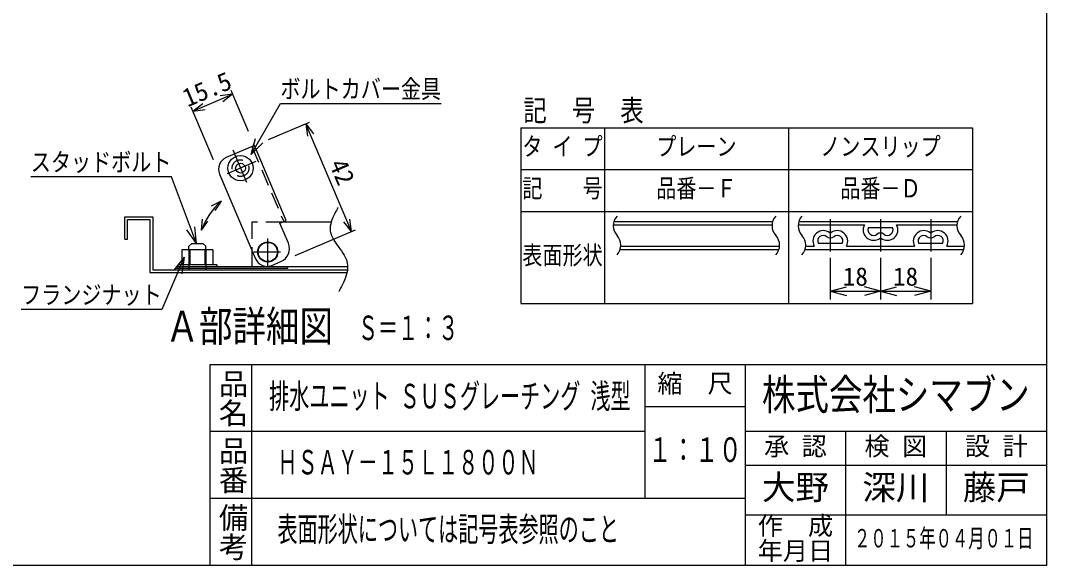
# Model space of a CAD drawing. Units: millimetres, scale not verified, with parts at other scales. Extents: x -1365 to 1365, y -930 to 870.
# Drawn here: x 139 to 1365, y -930 to -278 of the extents above; entities that cross this region are included whole.
import ezdxf
from ezdxf.enums import TextEntityAlignment as Align

# ---------------------------------------------------------------- set-up
doc = ezdxf.new("R2010")
doc.units = ezdxf.units.MM
doc.header["$LTSCALE"] = 10
doc.linetypes.add('CHAIN1', pattern=[8, 5, -1, 1, -1])
doc.linetypes.add('DASHED2', pattern=[3, 2, -1])
for name, color, linetype in [('0-7_枠細線', 5, 'Continuous'), ('0-8_枠中線', 5, 'Continuous'), ('1-2_極細2', 2, 'Continuous'), ('1-3_細線2', 4, 'Continuous'), ('1-5_寸法2', 7, 'Continuous')]:
    doc.layers.add(name, color=color, linetype=linetype)
doc.styles.add('@ＭＳ ゴシック', font='')
doc.styles.add('ＭＳ ゴシック', font='')
doc.styles.get('@ＭＳ ゴシック').set_extended_font_data('@MS Gothic')
doc.styles.get('ＭＳ ゴシック').set_extended_font_data('MS Gothic')

msp = doc.modelspace()

# ---------------------------------------------------------------- linework, layer by layer
at = {"layer": '0-7_枠細線'}
for p, q in [((736.64, -406.64), (1276.64, -406.64)), ((736.64, -406.64), (736.64, -616.64)), ((836.64, -406.64), (836.64, -616.64)), ((1056.64, -406.64), (1056.64, -616.64)), ((1276.64, -406.64), (1276.64, -616.64)), ((736.64, -456.64), (1276.64, -456.64)), ((736.64, -506.64), (1276.64, -506.64)), ((847.3, -522.8), (1037.06, -522.8)), ((848.03, -518.8), (1037.79, -518.8)), ((1068.3, -522.8), (1147.42, -522.8)), ((1069.03, -518.8), (1258.79, -518.8)), ((1152.2, -526.13), (1181.09, -526.13)), ((1185.87, -522.8), (1258.06, -522.8)), ((856.23, -548.13), (1045.99, -548.13)), ((1077.23, -548.13), (1087.42, -548.13)), ((1092.2, -544.8), (1121.09, -544.8)), ((1125.87, -548.13), (1207.42, -548.13)), ((1212.2, -544.8), (1241.09, -544.8)), ((1245.87, -548.13), (1266.99, -548.13)), ((855.5, -552.13), (1045.26, -552.13)), ((1076.5, -552.13), (1266.26, -552.13)), ((1106.64, -562.13), (1106.64, -612.13)), ((1166.64, -562.13), (1166.64, -612.13)), ((1226.64, -562.13), (1226.64, -612.13)), ((1106.64, -602.13), (1125.96, -596.95)), ((1166.64, -602.13), (1147.33, -596.95)), ((1166.64, -602.13), (1185.96, -596.95)), ((1226.64, -602.13), (1207.33, -596.95)), ((1106.64, -602.13), (1125.96, -607.31)), ((1106.64, -602.13), (1166.64, -602.13)), ((1166.64, -602.13), (1147.33, -607.31)), ((1166.64, -602.13), (1185.96, -607.31)), ((1166.64, -602.13), (1226.64, -602.13)), ((1226.64, -602.13), (1207.33, -607.31)), ((736.64, -616.64), (1276.64, -616.64)), ((415, -690), (415, -930)), ((885, -690), (885, -850)), ((1005, -690), (1005, -930)), ((885, -740), (1005, -740)), ((885, -770), (365, -770)), ((1365, -770), (1005, -770)), ((1125, -770), (1125, -930)), ((1245, -770), (1245, -870)), ((1005, -810), (1365, -810)), ((1005, -850), (365, -850)), ((1365, -870), (1005, -870))]:
    msp.add_line(p, q, dxfattribs=at)
at = {"layer": '0-7_枠細線', "linetype": 'CHAIN1'}
for p, q in [((1106.64, -516), (1106.64, -554.69)), ((1166.64, -516), (1166.64, -554.69)), ((1226.64, -516), (1226.64, -554.69))]:
    msp.add_line(p, q, dxfattribs=at)
at = {"layer": '0-7_枠細線'}
for centre, radius, start, end in [((864.44, -523.87), 17.18, 137.56163, 222.43837), ((1054.2, -523.87), 17.18, 137.56163, 222.43837), ((1085.44, -523.87), 17.18, 137.56163, 222.43837), ((1275.2, -523.87), 17.18, 137.56163, 222.43837), ((1158.31, -528.8), 12.43, 151.14637, 308.68219), ((1158.31, -528.8), 6.67, 156.42182, 308.68219), ((1174.98, -528.8), 12.43, 231.31781, 28.85363), ((1174.98, -528.8), 6.67, 231.31781, 23.57818), ((839.08, -547.06), 17.18, 317.56163, 42.43837), ((1028.85, -547.06), 17.18, 317.56163, 42.43837), ((1060.09, -547.06), 17.18, 317.56163, 42.43837), ((1098.31, -542.13), 12.43, 51.31781, 208.85363), ((1098.31, -542.13), 6.67, 51.31781, 203.57818), ((1106.64, -531.72), 6.67, 231.31781, 308.68219), ((1106.64, -531.72), 0.9, 231.31781, 308.68219), ((1114.98, -542.13), 12.43, 331.14637, 128.68219), ((1114.98, -542.13), 6.67, 336.42182, 128.68219), ((1166.64, -539.2), 6.67, 51.31781, 128.68219), ((1166.64, -539.2), 0.9, 51.31781, 128.68219), ((1218.31, -542.13), 12.43, 51.31781, 208.85363), ((1218.31, -542.13), 6.67, 51.31781, 203.57818), ((1226.64, -531.72), 6.67, 231.31781, 308.68219), ((1226.64, -531.72), 0.9, 231.31781, 308.68219), ((1234.98, -542.13), 12.43, 331.14637, 128.68219), ((1234.98, -542.13), 6.67, 336.42182, 128.68219), ((1249.85, -547.06), 17.18, 317.56163, 42.43837)]:
    msp.add_arc(centre, radius, start, end, dxfattribs=at)
at = {"layer": '0-8_枠中線'}
msp.add_lwpolyline([(-1365, -930), (-1365, 870), (1365, 870), (1365, -930)], close=True, dxfattribs=at)
msp.add_lwpolyline([(1365, -690), (365, -690), (365, -930)], dxfattribs=at)
at = {"layer": '1-2_極細2'}
for p, q in [((414.38, -438.74), (417.83, -425.86)), ((414.38, -438.74), (423.81, -429.32)), ((263.6, -513.04), (296.94, -513.04)), ((263.6, -539.71), (263.6, -513.04)), ((296.94, -513.04), (296.94, -576.38)), ((266.94, -516.38), (293.6, -516.38)), ((510.41, -519.38), (452.27, -519.38)), ((341.36, -552.71), (341.36, -570.71)), ((359.17, -552.71), (359.17, -570.71)), ((325.23, -572.71), (325.23, -574.71)), ((325.23, -572.71), (415.27, -572.71)), ((325.23, -574.71), (458.56, -574.71)), ((326.94, -572.71), (373.6, -572.71)), ((458.56, -574.71), (458.56, -572.71)), ((296.94, -576.38), (528.89, -576.38))]:
    msp.add_line(p, q, dxfattribs=at)
at = {"layer": '1-2_極細2', "linetype": 'CHAIN1'}
for p, q in [((392.52, -432.97), (409.05, -471.91)), ((420.25, -447.14), (385.93, -461.72)), ((434.44, -571.86), (434.44, -539.01)), ((417.57, -555.19), (449.5, -555.19))]:
    msp.add_line(p, q, dxfattribs=at)
at = {"layer": '1-2_極細2', "linetype": 'DASHED2'}
for p, q in [((415.4, -429.29), (453.43, -518.88)), ((415.27, -519.38), (415.27, -552.57)), ((452.27, -519.38), (415.27, -519.38))]:
    msp.add_line(p, q, dxfattribs=at)
at = {"layer": '1-2_極細2'}
for points in [[(518.35, -502.24), (518.23, -502.46), (517.87, -503.09), (517.29, -504.12), (516.5, -505.53), (515.54, -507.28), (514.46, -509.31), (513.31, -511.58), (512.18, -514.03), (511.14, -516.58), (510.25, -519.17), (509.58, -521.73), (509.15, -524.2), (508.96, -526.49), (508.98, -528.56), (509.16, -530.33), (509.42, -531.77), (509.67, -532.83), (509.86, -533.48), (509.92, -533.69), (509.99, -533.91), (510.22, -534.56), (510.63, -535.62), (511.27, -537.07), (512.19, -538.87), (513.41, -540.98), (514.91, -543.33), (516.66, -545.87), (518.56, -548.54), (520.52, -551.26), (522.42, -553.97), (524.15, -556.57), (525.63, -559.01), (526.82, -561.22), (527.71, -563.12), (528.33, -564.66), (528.72, -565.8), (528.93, -566.5), (529, -566.73), (529.06, -566.97)], [(263.6, -539.71), (266.94, -539.71), (266.94, -516.38)], [(293.6, -516.38), (293.6, -579.71), (528.89, -579.71)], [(415.27, -552.57), (415.27, -572.71), (529.81, -572.71)], [(529.06, -566.97), (529.23, -567.67), (529.46, -568.82), (529.68, -570.38), (529.81, -572.34), (529.78, -574.62), (529.52, -577.18), (529.01, -579.95), (528.24, -582.85), (527.26, -585.8), (526.12, -588.73), (524.89, -591.54), (523.65, -594.16), (522.48, -596.51), (521.45, -598.54), (520.6, -600.17), (519.97, -601.37), (519.58, -602.1), (519.45, -602.35)]]:
    msp.add_lwpolyline(points, dxfattribs=at)
at = {"layer": '1-2_極細2', "linetype": 'DASHED2'}
msp.add_circle((401.85, -454.96), 10, dxfattribs=at)
at = {"layer": '1-2_極細2'}
msp.add_circle((434.44, -555.19), 11.5, dxfattribs=at)
at = {"layer": '1-3_細線2'}
for p, q in [((418.47, -427.99), (384.72, -442.31)), ((456.5, -517.58), (418.47, -427.99)), ((376.77, -461.98), (419.75, -563.24)), ((448.83, -520.84), (456.5, -517.58)), ((458.99, -544.77), (448.83, -520.84)), ((356.94, -545.04), (360.27, -548.38)), ((360.27, -552.71), (360.27, -548.38)), ((368.69, -552.71), (331.85, -552.71)), ((331.85, -552.71), (331.85, -570.71)), ((368.69, -552.71), (368.69, -570.71)), ((373.6, -570.71), (326.94, -570.71)), ((326.94, -570.71), (326.94, -572.71)), ((340.27, -572.71), (340.27, -576.38)), ((360.27, -572.71), (360.27, -576.38)), ((373.6, -570.71), (373.6, -572.71)), ((439.42, -571.18), (450.16, -566.62))]:
    msp.add_line(p, q, dxfattribs=at)
at = {"layer": '1-3_細線2', "linetype": 'DASHED2'}
for p, q in [((340.27, -552.71), (340.27, -572.71)), ((360.27, -552.71), (360.27, -572.71))]:
    msp.add_line(p, q, dxfattribs=at)
at = {"layer": '1-3_細線2'}
msp.add_lwpolyline([(340.27, -552.71), (340.27, -548.38), (343.6, -545.04), (356.94, -545.04)], dxfattribs=at)
for centre, radius in [((401.85, -454.96), 15), ((401.85, -454.96), 5.83), ((434.44, -555.19), 12)]:
    msp.add_circle(centre, radius, dxfattribs=at)
for centre, radius, start, end in [((390.58, -456.12), 15, 113, 203), ((443.65, -551.28), 16.67, 293, 23), ((433.56, -557.38), 15, 203, 293)]:
    msp.add_arc(centre, radius, start, end, dxfattribs=at)
at = {"layer": '1-5_寸法2'}
for p, q in [((344.86, -386.81), (392.42, -366.62)), ((392.42, -366.62), (377.57, -368.71)), ((392.42, -366.62), (380.6, -375.85)), ((411.31, -411.11), (390.47, -362.02)), ((344.86, -386.81), (356.68, -377.57)), ((369.61, -445.11), (342.91, -382.2)), ((344.86, -386.81), (359.71, -384.72)), ((435.34, -420.82), (484.44, -399.98)), ((479.84, -401.94), (489.07, -413.76)), ((479.84, -401.94), (481.92, -416.79)), ((534.54, -530.81), (479.84, -401.94)), ((414.38, -438.74), (419.56, -419.42)), ((414.38, -438.74), (428.52, -424.6)), ((378.72, -494.54), (366.74, -500.41)), ((378.72, -494.54), (371.28, -505.61)), ((349.19, -545.04), (347.24, -525.14)), ((355.09, -529.12), (356.21, -515.83)), ((355.09, -529.12), (362.7, -518.17)), ((534.54, -530.81), (525.3, -518.99)), ((534.54, -530.81), (532.45, -515.95)), ((349.19, -545.04), (337.55, -528.78)), ((467.03, -559.46), (539.14, -528.85)), ((334.37, -561.39), (322.03, -577.13)), ((334.37, -561.39), (331.56, -581.19))]:
    msp.add_line(p, q, dxfattribs=at)
for points in [[(414.38, -438.74), (449.55, -377.83), (641.55, -377.83)], [(349.19, -545.04), (319.25, -465.31), (151.25, -465.31)], [(334.37, -561.39), (307.71, -623.96), (139.71, -623.96)]]:
    msp.add_lwpolyline(points, dxfattribs=at)
msp.add_arc((433.56, -557.38), 83.4, 131.11509, 160.19528, dxfattribs=at)

# ---------------------------------------------------------------- texts
at = {"layer": '0-7_枠細線', "style": 'ＭＳ ゴシック'}
for s, height, width, p in [('タ イ プ', 21.99, 0.8, (738.64, -446.64)), ('プレーン', 21.99, 0.8, (898.64, -446.64)), ('ノンスリップ', 21.99, 0.8, (1094.64, -446.64)), ('記\u3000\u3000号', 21.99, 0.8, (738.64, -496.64)), ('品番－Ｆ', 21.99, 0.8, (898.64, -496.64)), ('品番－Ｄ', 21.99, 0.8, (1118.64, -496.64)), ('表面形状', 21.99, 0.8, (738.64, -576.64)), ('Ａ部詳細図', 36.66, 0.8, (312.29, -673.3)), ('Ｓ＝１：３', 29.33, 0.6, (542.19, -669.35)), ('排水ユニット ＳＵＳグレーチング 浅型', 29.33, 0.6, (436, -750.94)), ('株式会社シマブン', 36.66, 0.8, (1025, -755)), ('１：１０', 29.33, 0.7, (889, -815)), ('ＨＳＡＹ－１５Ｌ１８００Ｎ', 29.33, 0.6, (446, -830)), ('表面形状については記号表参照のこと', 29.33, 0.6, (446, -910)), ('２０１５年０４月０１日', 21.99, 0.65, (1135, -915))]:
    msp.add_text(s, height=height, dxfattribs=dict(at, width=width)).set_placement(p, align=Align.BOTTOM_LEFT)
for s, height, p in [('18', 21.99, (1121.64, -602.13)), ('18', 21.99, (1181.64, -602.13)), ('縮\u3000尺', 21.99, (900, -730)), ('承 認', 21.99, (1027.5, -805)), ('検 図', 21.99, (1147.5, -805)), ('設 計', 21.99, (1267.5, -805)), ('大野', 29.33, (1025, -860)), ('深川', 29.33, (1145, -860)), ('藤戸', 29.33, (1265, -860)), ('作\u3000成', 21.99, (1020, -900)), ('年月日', 21.99, (1020, -930))]:
    msp.add_text(s, height=height, dxfattribs=at).set_placement(p, align=Align.BOTTOM_LEFT)
at = {"layer": '0-7_枠細線', "style": '@ＭＳ ゴシック'}
for s, p in [('品名', (372.5, -695)), ('品番', (372.5, -775)), ('備考', (372.5, -855))]:
    msp.add_text(s, height=25.66, rotation=270, dxfattribs=at).set_placement(p, align=Align.BOTTOM_LEFT)
at = {"layer": '0-7_枠細線', "insert": (739.76, -401.64), "char_height": 25.66, "attachment_point": 7, "style": 'ＭＳ ゴシック'}
msp.add_mtext('\\T2.07;\\W0.8;記号表', dxfattribs=at)
at = {"layer": '1-5_寸法2', "style": 'ＭＳ ゴシック'}
for s, rotation, p in [('15.5', 23, (341.03, -388.43)), ('42', 293, (501.33, -452.56))]:
    msp.add_text(s, height=21.99, rotation=rotation, dxfattribs=at).set_placement(p, align=Align.BOTTOM_LEFT)
at = {"layer": '1-5_寸法2', "style": 'ＭＳ ゴシック', "width": 0.8}
for s, p in [('ボルトカバー金具', (449.55, -377.83)), ('スタッドボルト', (151.25, -465.31)), ('フランジナット', (139.71, -623.96))]:
    msp.add_text(s, height=21.99, dxfattribs=at).set_placement(p, align=Align.BOTTOM_LEFT)

doc.saveas('drawing.dxf')
